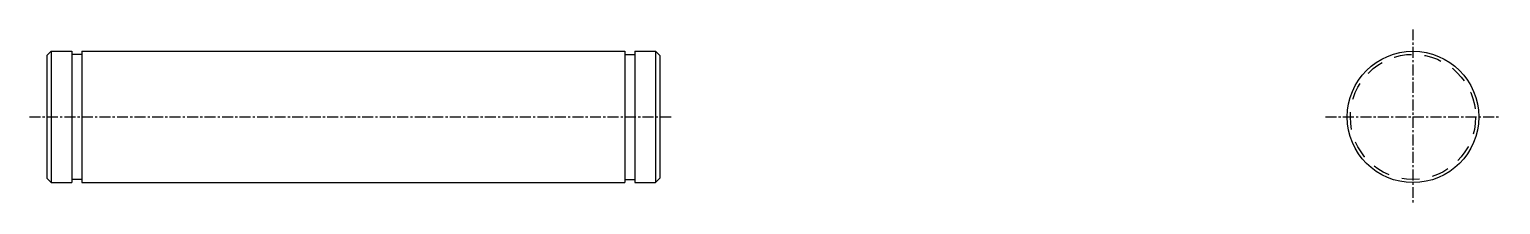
# Model space of a CAD drawing. Extents: x 59 to 227, y 71 to 235.
# Drawn here: x 59.3 to 227.3, y 215.1 to 235.1 of the extents above; entities outside this region: 2.
import ezdxf

# ---------------------------------------------------------------- set-up
doc = ezdxf.new("R2010")
doc.units = 0
doc.linetypes.add('CENTER', pattern=[2, 1.25, -0.25, 0.25, -0.25])
doc.linetypes.add('DASHED', pattern=[3.5, 2, -1.5])
doc.layers.get('0').update_dxf_attribs({"linetype": 'CONTINUOUS'})
doc.layers.add('CENTER', color=1, linetype='CENTER')

msp = doc.modelspace()

# ---------------------------------------------------------------- linework, layer by layer
at = {"color": 7, "linetype": 'CONTINUOUS'}
for p, q in [((61.82, 232.63), (61.32, 232.13)), ((61.32, 232.13), (61.32, 218.13)), ((61.82, 232.63), (61.82, 217.63)), ((61.82, 232.63), (64.17, 232.63)), ((64.17, 232.63), (64.17, 217.63)), ((65.32, 232.28), (64.17, 232.28)), ((65.32, 232.63), (127.32, 232.63)), ((65.32, 232.63), (65.32, 217.63)), ((127.32, 232.63), (127.32, 217.63)), ((127.32, 232.28), (128.47, 232.28)), ((128.47, 232.63), (128.47, 217.63)), ((128.47, 232.63), (130.82, 232.63)), ((130.82, 232.63), (130.82, 217.63)), ((130.82, 232.63), (131.32, 232.13)), ((131.32, 232.13), (131.32, 218.13)), ((61.32, 218.13), (61.82, 217.63)), ((61.82, 217.63), (64.17, 217.63)), ((65.32, 217.98), (64.17, 217.98)), ((65.32, 217.63), (127.32, 217.63)), ((127.32, 217.98), (128.47, 217.98)), ((128.47, 217.63), (130.82, 217.63)), ((131.32, 218.13), (130.82, 217.63))]:
    msp.add_line(p, q, dxfattribs=at)
for p, q in [((131.32, 228.63), (131.32, 228.63)), ((131.32, 225.13), (131.32, 225.13))]:
    msp.add_line(p, q)
msp.add_circle((217.3, 225.13), 7.5)
at = {"color": 3, "linetype": 'DASHED'}
msp.add_circle((217.3, 225.13), 7.15, dxfattribs=at)
at = {"layer": 'CENTER', "color": 1, "linetype": 'CENTER'}
for p, q in [((217.3, 235.13), (217.3, 215.13)), ((59.34, 225.13), (132.64, 225.13)), ((207.3, 225.13), (227.3, 225.13))]:
    msp.add_line(p, q, dxfattribs=at)

# ---------------------------------------------------------------- texts
for s, p in [('SFRR 15-70-B4-S4', (72.86, 100.92)), ('SFRR15', (72.86, 70.92))]:
    msp.add_text(s, height=8).set_placement(p)

doc.saveas('drawing.dxf')
